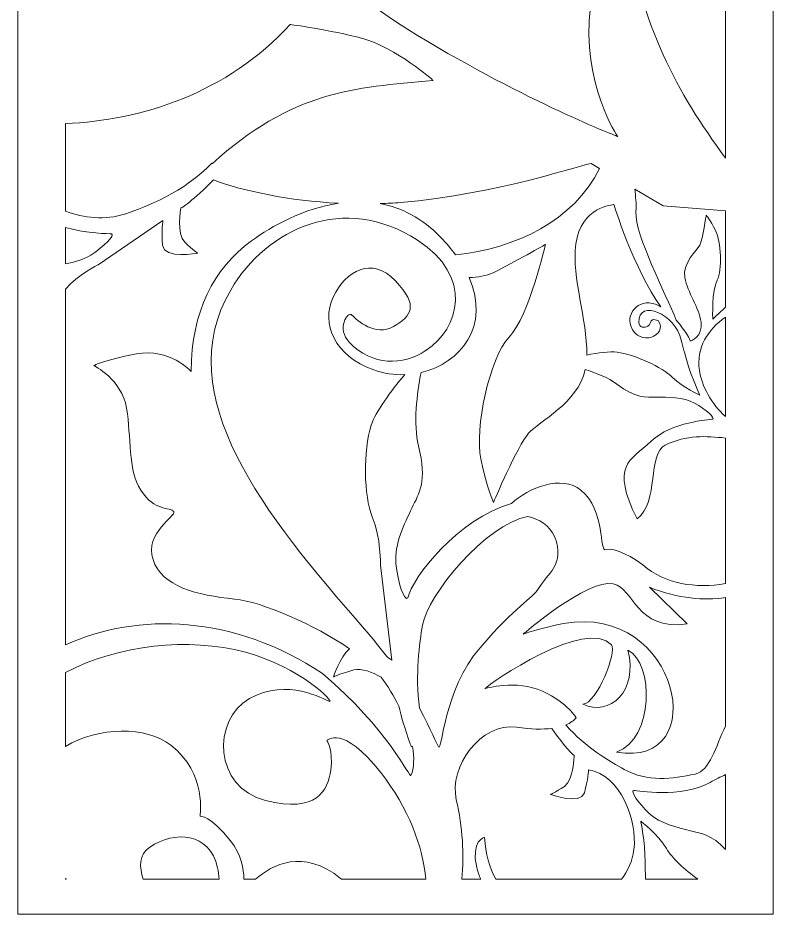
# Model space of a CAD drawing. Header units: centimetres. Extents: x -9.3 to 8.5, y -13.3 to 13.2.
# Drawn here: x 0.59 to 8.52, y -13.33 to -3.93 of the extents above; entities that cross this region are included whole.
import ezdxf

# ---------------------------------------------------------------- set-up
doc = ezdxf.new("R2010")
doc.units = ezdxf.units.CM
doc.header["$MEASUREMENT"] = 0
doc.layers.add('layer 1', color=7, linetype='Continuous')

msp = doc.modelspace()

# ---------------------------------------------------------------- linework, layer by layer
at = {"layer": 'layer 1', "color": 242, "lineweight": 9}
for points, knots in [([(0.59477, 13.23592), (0.59477, 13.23592), (8.51631, 13.23592), (8.51631, 13.23592), (8.51631, 13.23592), (8.51631, 13.23592), (8.51631, -13.32705), (8.51631, -13.32705), (8.51631, -13.32705), (8.51631, -13.32705), (0.59477, -13.32705), (0.59477, -13.32705), (0.59477, -13.32705), (0.59477, -13.32705), (0.59477, 13.23592), (0.59477, 13.23592)], [0, 0, 0, 0, 0.2, 0.2, 0.2, 0.2, 0.4, 0.4, 0.4, 0.4, 0.6, 0.6, 0.6, 0.6, 1, 1, 1, 1]), ([(8.017, 0.72996), (8.017, 0.72996), (8.017, -1.36263), (8.017, -1.36263), (8.017, -1.36263), (7.78661, -1.78919), (7.44297, -2.02115), (7.11227, -2.11997), (7.11227, -2.11997), (6.31555, -2.358), (5.39398, -1.78054), (5.39951, -1.09451), (5.39951, -1.09451), (5.4032, -0.63546), (5.82556, -0.5319), (6.17719, -0.67414), (6.17719, -0.67414), (6.52882, -0.81638), (6.23088, -1.42699), (6.23088, -1.42699), (6.23088, -1.42699), (7.14857, -1.40979), (7.80671, -0.39654), (7.47913, 0.30335), (7.47913, 0.30335), (7.15154, 1.00326), (6.01736, 0.97082), (5.64344, 0.52804), (5.64344, 0.52804), (5.26951, 0.08525), (5.47569, -0.41704), (5.47569, -0.41704), (5.47569, -0.41704), (5.47569, -0.41704), (5.34649, -0.43712), (5.1683, -0.79534), (5.1683, -0.79534), (4.99011, -1.15356), (5.1685, -1.47705), (5.1685, -1.47705), (5.1685, -1.47705), (5.1685, -1.47705), (4.49067, -0.82587), (3.91603, -1.53019), (3.91603, -1.53019), (3.34142, -2.2345), (3.57429, -2.98368), (4.10822, -3.34054), (4.10822, -3.34054), (4.64214, -3.69742), (5.37403, -3.41086), (5.37403, -3.41086), (5.37403, -3.41086), (5.37403, -3.41086), (4.81019, -3.01142), (4.88354, -2.3747), (4.88354, -2.3747), (4.95688, -1.73797), (5.19696, -1.75132), (5.19696, -1.75132), (5.19696, -1.75132), (5.77844, -2.56909), (7.21239, -2.82386), (8.017, -1.87579), (8.017, -1.87579), (8.017, -1.87579), (8.017, -5.39988), (8.017, -5.39988), (8.017, -5.39988), (7.4968, -4.69449), (7.1529, -4.04546), (6.94611, -2.91539), (6.94611, -2.91539), (6.94611, -2.91539), (6.69248, -2.98942), (6.59948, -3.81111), (6.59948, -3.81111), (6.50645, -4.63279), (6.88615, -5.17307), (6.88615, -5.17307), (6.88615, -5.17307), (6.88615, -5.17307), (5.94294, -4.813), (4.7863, -4.1142), (4.7863, -4.1142), (3.62969, -3.41538), (3.18366, -2.59444), (2.98561, -2.15705), (2.98561, -2.15705), (2.8146, -1.77942), (2.79943, -1.20875), (3.01598, -0.61285), (3.01598, -0.61285), (3.03022, -0.58382), (3.04186, -0.55384), (3.05039, -0.52275), (3.05039, -0.52275), (3.07631, -0.45818), (3.10499, -0.39345), (3.1365, -0.3287), (3.1365, -0.3287), (3.47453, 0.3659), (3.71097, 0.19696), (3.71097, 0.19696), (3.71097, 0.19696), (3.71097, 0.19696), (3.65379, 0.06896), (3.74455, -0.17388), (3.74455, -0.17388), (3.83532, -0.41671), (4.02834, -0.67343), (4.62795, -0.38696), (4.62795, -0.38696), (5.22757, -0.10047), (5.07256, 0.7363), (4.54841, 0.90482), (4.54841, 0.90482), (4.02427, 1.07334), (3.63888, 0.70936), (3.57261, 0.67204), (3.57261, 0.67204), (3.50635, 0.63471), (3.83525, 1.16585), (4.4721, 1.48304), (4.4721, 1.48304), (5.41894, 1.95463), (6.77779, 1.90268), (7.56659, 1.2693), (7.56659, 1.2693), (7.7475, 1.12404), (7.90013, 0.94057), (8.017, 0.72996)], [0, 0, 0, 0, 0.0294118, 0.0294118, 0.0294118, 0.0294118, 0.0588235, 0.0588235, 0.0588235, 0.0588235, 0.0882353, 0.0882353, 0.0882353, 0.0882353, 0.1176471, 0.1176471, 0.1176471, 0.1176471, 0.1470588, 0.1470588, 0.1470588, 0.1470588, 0.1764706, 0.1764706, 0.1764706, 0.1764706, 0.2058824, 0.2058824, 0.2058824, 0.2058824, 0.2352941, 0.2352941, 0.2352941, 0.2352941, 0.2647059, 0.2647059, 0.2647059, 0.2647059, 0.2941176, 0.2941176, 0.2941176, 0.2941176, 0.3235294, 0.3235294, 0.3235294, 0.3235294, 0.3529412, 0.3529412, 0.3529412, 0.3529412, 0.3823529, 0.3823529, 0.3823529, 0.3823529, 0.4117647, 0.4117647, 0.4117647, 0.4117647, 0.4411765, 0.4411765, 0.4411765, 0.4411765, 0.4705882, 0.4705882, 0.4705882, 0.4705882, 0.5, 0.5, 0.5, 0.5, 0.5294118, 0.5294118, 0.5294118, 0.5294118, 0.5588235, 0.5588235, 0.5588235, 0.5588235, 0.5882353, 0.5882353, 0.5882353, 0.5882353, 0.6176471, 0.6176471, 0.6176471, 0.6176471, 0.6470588, 0.6470588, 0.6470588, 0.6470588, 0.6764706, 0.6764706, 0.6764706, 0.6764706, 0.7058824, 0.7058824, 0.7058824, 0.7058824, 0.7352941, 0.7352941, 0.7352941, 0.7352941, 0.7647059, 0.7647059, 0.7647059, 0.7647059, 0.7941176, 0.7941176, 0.7941176, 0.7941176, 0.8235294, 0.8235294, 0.8235294, 0.8235294, 0.8529412, 0.8529412, 0.8529412, 0.8529412, 0.8823529, 0.8823529, 0.8823529, 0.8823529, 0.9117647, 0.9117647, 0.9117647, 0.9117647, 0.9411765, 0.9411765, 0.9411765, 0.9411765, 1, 1, 1, 1]), ([(1.09409, -5.95759), (1.09409, -5.95759), (1.09409, -5.03728), (1.09409, -5.03728), (1.09409, -5.03728), (1.88917, -5.00806), (2.78734, -4.72028), (3.45206, -3.99925), (3.45206, -3.99925), (3.45206, -3.99925), (3.86413, -4.05383), (4.21129, -4.14705), (4.21129, -4.14705), (4.55845, -4.24027), (4.94895, -4.58567), (4.94895, -4.58567), (4.94895, -4.58567), (4.11653, -4.6597), (3.46447, -4.70081), (2.63246, -5.45929), (2.63246, -5.45929), (2.63246, -5.45929), (2.62838, -5.45236), (2.62838, -5.45236), (2.62838, -5.45236), (2.34513, -5.75643), (1.92763, -5.91477), (1.72561, -5.98299), (1.72561, -5.98299), (1.50052, -6.05898), (1.29209, -6.02449), (1.09409, -5.95759)], [0, 0, 0, 0, 0.1111111, 0.1111111, 0.1111111, 0.1111111, 0.2222222, 0.2222222, 0.2222222, 0.2222222, 0.3333333, 0.3333333, 0.3333333, 0.3333333, 0.4444444, 0.4444444, 0.4444444, 0.4444444, 0.5555556, 0.5555556, 0.5555556, 0.5555556, 0.6666667, 0.6666667, 0.6666667, 0.6666667, 0.7777778, 0.7777778, 0.7777778, 0.7777778, 1, 1, 1, 1]), ([(5.18596, -6.41396), (5.14199, -6.35424), (5.09083, -6.29347), (5.03154, -6.23178), (5.03154, -6.23178), (4.83425, -6.02651), (4.61586, -5.91915), (4.3953, -5.87779), (4.3953, -5.87779), (4.46642, -5.87537), (4.53763, -5.87144), (4.60864, -5.86573), (4.60864, -5.86573), (5.619, -5.78454), (6.58401, -5.44459), (6.60717, -5.4581), (6.60717, -5.4581), (6.60717, -5.4581), (6.696, -5.50994), (6.696, -5.50994), (6.696, -5.50994), (6.42888, -6.05172), (5.81247, -6.3535), (5.18596, -6.41396)], [0, 0, 0, 0, 0.1428571, 0.1428571, 0.1428571, 0.1428571, 0.2857143, 0.2857143, 0.2857143, 0.2857143, 0.4285714, 0.4285714, 0.4285714, 0.4285714, 0.5714286, 0.5714286, 0.5714286, 0.5714286, 0.7142857, 0.7142857, 0.7142857, 0.7142857, 1, 1, 1, 1]), ([(1.09409, -10.50282), (1.09409, -10.50282), (1.09409, -6.77409), (1.09409, -6.77409), (1.09409, -6.77409), (1.09409, -6.77409), (1.09776, -6.76992), (1.09776, -6.76992), (1.09776, -6.76992), (1.22049, -6.62699), (1.436, -6.51758), (1.436, -6.51758), (1.436, -6.51758), (1.436, -6.51758), (2.11633, -6.05518), (2.11633, -6.05518), (2.11633, -6.05518), (2.11633, -6.05518), (2.09759, -6.16577), (2.11311, -6.31451), (2.11311, -6.31451), (2.12863, -6.46327), (2.47966, -6.39633), (2.47966, -6.39633), (2.47966, -6.39633), (2.47966, -6.39633), (2.43461, -6.3688), (2.3445, -6.28208), (2.3445, -6.28208), (2.25441, -6.19532), (2.30272, -5.92685), (2.30272, -5.92685), (2.30272, -5.92685), (2.30272, -5.92685), (2.43883, -5.8425), (2.6461, -5.62881), (2.6461, -5.62881), (2.96655, -5.74842), (3.44285, -5.84713), (3.95718, -5.87363), (3.95718, -5.87363), (3.59256, -5.92854), (3.25774, -6.11183), (3.0447, -6.26803), (3.0447, -6.26803), (2.64394, -6.56184), (2.41777, -7.00624), (2.41072, -7.63637), (2.41072, -7.63637), (2.41072, -7.63637), (2.18882, -7.38796), (1.83699, -7.45387), (1.83699, -7.45387), (1.48517, -7.51979), (1.39218, -7.57583), (1.39218, -7.57583), (1.39218, -7.57583), (1.39218, -7.57583), (1.68186, -7.71737), (1.73403, -8.02264), (1.73403, -8.02264), (1.78618, -8.32791), (1.74301, -8.65797), (1.88438, -8.88266), (1.88438, -8.88266), (2.02576, -9.10737), (2.19405, -9.05726), (2.2288, -9.10561), (2.2288, -9.10561), (2.26355, -9.15398), (1.91875, -9.32747), (2.01181, -9.61078), (2.01181, -9.61078), (2.10485, -9.8941), (2.46823, -9.9831), (2.86841, -10.02381), (2.86841, -10.02381), (3.16185, -10.05366), (3.70571, -10.29437), (4.07237, -10.545), (4.07237, -10.545), (3.97109, -10.64037), (3.90511, -10.83938), (3.90511, -10.83938), (3.90511, -10.83938), (3.90511, -10.83938), (3.96415, -10.80876), (4.1187, -10.76673), (4.1187, -10.76673), (4.19896, -10.74492), (4.31303, -10.79197), (4.40418, -10.84226), (4.40418, -10.84226), (4.47533, -10.93712), (4.53846, -11.04078), (4.59054, -11.14605), (4.59054, -11.14605), (4.61382, -11.24547), (4.65128, -11.3789), (4.7111, -11.54258), (4.7111, -11.54258), (4.71441, -11.55163), (4.71776, -11.56052), (4.72113, -11.56934), (4.72113, -11.56934), (4.72113, -11.56934), (4.73445, -11.56923), (4.73445, -11.56923), (4.73445, -11.56923), (4.75433, -11.68828), (4.75084, -11.79449), (4.71802, -11.87393), (4.71802, -11.87393), (4.70536, -11.90455), (4.48183, -11.39268), (3.7894, -10.80388), (3.7894, -10.80388), (2.86195, -10.18831), (1.85226, -10.1605), (1.09409, -10.50282)], [0, 0, 0, 0, 0.0322581, 0.0322581, 0.0322581, 0.0322581, 0.0645161, 0.0645161, 0.0645161, 0.0645161, 0.0967742, 0.0967742, 0.0967742, 0.0967742, 0.1290323, 0.1290323, 0.1290323, 0.1290323, 0.1612903, 0.1612903, 0.1612903, 0.1612903, 0.1935484, 0.1935484, 0.1935484, 0.1935484, 0.2258065, 0.2258065, 0.2258065, 0.2258065, 0.2580645, 0.2580645, 0.2580645, 0.2580645, 0.2903226, 0.2903226, 0.2903226, 0.2903226, 0.3225806, 0.3225806, 0.3225806, 0.3225806, 0.3548387, 0.3548387, 0.3548387, 0.3548387, 0.3870968, 0.3870968, 0.3870968, 0.3870968, 0.4193548, 0.4193548, 0.4193548, 0.4193548, 0.4516129, 0.4516129, 0.4516129, 0.4516129, 0.483871, 0.483871, 0.483871, 0.483871, 0.516129, 0.516129, 0.516129, 0.516129, 0.5483871, 0.5483871, 0.5483871, 0.5483871, 0.5806452, 0.5806452, 0.5806452, 0.5806452, 0.6129032, 0.6129032, 0.6129032, 0.6129032, 0.6451613, 0.6451613, 0.6451613, 0.6451613, 0.6774194, 0.6774194, 0.6774194, 0.6774194, 0.7096774, 0.7096774, 0.7096774, 0.7096774, 0.7419355, 0.7419355, 0.7419355, 0.7419355, 0.7741935, 0.7741935, 0.7741935, 0.7741935, 0.8064516, 0.8064516, 0.8064516, 0.8064516, 0.8387097, 0.8387097, 0.8387097, 0.8387097, 0.8709677, 0.8709677, 0.8709677, 0.8709677, 0.9032258, 0.9032258, 0.9032258, 0.9032258, 0.9354839, 0.9354839, 0.9354839, 0.9354839, 1, 1, 1, 1]), ([(8.017, -5.95296), (8.017, -5.95296), (8.017, -6.96396), (8.017, -6.96396), (8.017, -6.96396), (7.95151, -7.02265), (7.8833, -7.08915), (7.8833, -7.08915), (7.8833, -7.08915), (7.8833, -7.08915), (7.87141, -6.78522), (7.92955, -6.67981), (7.92955, -6.67981), (7.9877, -6.57441), (7.96959, -6.27569), (7.91246, -6.1605), (7.91246, -6.1605), (7.85531, -6.04533), (7.81431, -5.9982), (7.81431, -5.9982), (7.81431, -5.9982), (7.81431, -5.9982), (7.77873, -6.24943), (7.74762, -6.31171), (7.74762, -6.31171), (7.71653, -6.37396), (7.5636, -6.49317), (7.591, -6.6522), (7.591, -6.6522), (7.6184, -6.81123), (7.74019, -6.96565), (7.76143, -7.12054), (7.76143, -7.12054), (7.78268, -7.27542), (7.65076, -7.31667), (7.65076, -7.31667), (7.65076, -7.31667), (7.65076, -7.31667), (7.59376, -7.20569), (7.50067, -7.09956), (7.50067, -7.09956), (7.38802, -6.81756), (7.06519, -6.20613), (7.07821, -5.96446), (7.07821, -5.96446), (7.08311, -5.87372), (7.07439, -5.80461), (7.06492, -5.72524), (7.06492, -5.72524), (7.06492, -5.72524), (7.36421, -5.8999), (7.36421, -5.8999), (7.36421, -5.8999), (7.36421, -5.8999), (8.017, -5.95296), (8.017, -5.95296)], [0, 0, 0, 0, 0.0666667, 0.0666667, 0.0666667, 0.0666667, 0.1333333, 0.1333333, 0.1333333, 0.1333333, 0.2, 0.2, 0.2, 0.2, 0.2666667, 0.2666667, 0.2666667, 0.2666667, 0.3333333, 0.3333333, 0.3333333, 0.3333333, 0.4, 0.4, 0.4, 0.4, 0.4666667, 0.4666667, 0.4666667, 0.4666667, 0.5333333, 0.5333333, 0.5333333, 0.5333333, 0.6, 0.6, 0.6, 0.6, 0.6666667, 0.6666667, 0.6666667, 0.6666667, 0.7333333, 0.7333333, 0.7333333, 0.7333333, 0.8, 0.8, 0.8, 0.8, 0.8666667, 0.8666667, 0.8666667, 0.8666667, 1, 1, 1, 1]), ([(4.46351, -10.62784), (4.39397, -10.53385), (4.31647, -10.43678), (4.23012, -10.33846), (4.23012, -10.33846), (3.17623, -9.13853), (2.17922, -7.88545), (2.82683, -6.78339), (2.82683, -6.78339), (3.20896, -6.13309), (4.01737, -5.76261), (4.78513, -6.25974), (4.78513, -6.25974), (5.37847, -6.64393), (5.22625, -7.18493), (4.87542, -7.41716), (4.87542, -7.41716), (4.87542, -7.41716), (4.87663, -7.41277), (4.87663, -7.41277), (4.87663, -7.41277), (4.87663, -7.41277), (4.87366, -7.41593), (4.8682, -7.42187), (4.8682, -7.42187), (4.63432, -7.57271), (4.3152, -7.58711), (4.06896, -7.3298), (4.06896, -7.3298), (3.93831, -7.19328), (4.05034, -6.99765), (4.09911, -7.04817), (4.09911, -7.04817), (4.14787, -7.09868), (4.34765, -7.27842), (4.53509, -7.16653), (4.53509, -7.16653), (4.72253, -7.05466), (4.80447, -6.9491), (4.55517, -6.68746), (4.55517, -6.68746), (4.30587, -6.42579), (4.03497, -6.58044), (3.90171, -6.85726), (3.90171, -6.85726), (3.76843, -7.1341), (3.91989, -7.47727), (4.32689, -7.6208), (4.32689, -7.6208), (4.43381, -7.65851), (4.5442, -7.67411), (4.65174, -7.6706), (4.65174, -7.6706), (4.50973, -7.8424), (4.34478, -8.06159), (4.29933, -8.20197), (4.29933, -8.20197), (4.21524, -8.46168), (4.22216, -8.94635), (4.31243, -9.16189), (4.31243, -9.16189), (4.40271, -9.37742), (4.39813, -9.67003), (4.39813, -9.67003), (4.39813, -9.67003), (4.39813, -9.67003), (4.51852, -10.66472), (4.51852, -10.66472), (4.51852, -10.66472), (4.51852, -10.66472), (4.49898, -10.65012), (4.46351, -10.62784)], [0, 0, 0, 0, 0.0526316, 0.0526316, 0.0526316, 0.0526316, 0.1052632, 0.1052632, 0.1052632, 0.1052632, 0.1578947, 0.1578947, 0.1578947, 0.1578947, 0.2105263, 0.2105263, 0.2105263, 0.2105263, 0.2631579, 0.2631579, 0.2631579, 0.2631579, 0.3157895, 0.3157895, 0.3157895, 0.3157895, 0.3684211, 0.3684211, 0.3684211, 0.3684211, 0.4210526, 0.4210526, 0.4210526, 0.4210526, 0.4736842, 0.4736842, 0.4736842, 0.4736842, 0.5263158, 0.5263158, 0.5263158, 0.5263158, 0.5789474, 0.5789474, 0.5789474, 0.5789474, 0.6315789, 0.6315789, 0.6315789, 0.6315789, 0.6842105, 0.6842105, 0.6842105, 0.6842105, 0.7368421, 0.7368421, 0.7368421, 0.7368421, 0.7894737, 0.7894737, 0.7894737, 0.7894737, 0.8421053, 0.8421053, 0.8421053, 0.8421053, 0.8947368, 0.8947368, 0.8947368, 0.8947368, 1, 1, 1, 1]), ([(7.34028, -6.96068), (7.3336, -6.9567), (7.32687, -6.9529), (7.32004, -6.9493), (7.32004, -6.9493), (7.12518, -6.84652), (6.97053, -7.02025), (7.02383, -7.16012), (7.02383, -7.16012), (7.1137, -7.39604), (7.41359, -7.2541), (7.31591, -7.10833), (7.31591, -7.10833), (7.31591, -7.10833), (7.24609, -7.06621), (7.22937, -7.12479), (7.22937, -7.12479), (7.22414, -7.14308), (7.21411, -7.15567), (7.20283, -7.16414), (7.20283, -7.16414), (7.1727, -7.18681), (7.10856, -7.17395), (7.10792, -7.12501), (7.10792, -7.12501), (7.10463, -6.86579), (7.49609, -7.037), (7.55359, -7.30895), (7.55359, -7.30895), (7.56744, -7.37452), (7.59187, -7.45416), (7.61592, -7.53985), (7.61592, -7.53985), (7.66559, -7.71684), (7.74903, -7.88511), (7.74903, -7.88511), (7.74903, -7.88511), (7.74903, -7.88511), (7.56923, -7.80887), (7.46203, -7.70064), (7.46203, -7.70064), (7.35481, -7.5924), (7.06091, -7.45806), (6.87979, -7.4349), (6.87979, -7.4349), (6.80394, -7.42519), (6.67988, -7.4426), (6.56131, -7.46616), (6.56131, -7.46616), (6.56944, -7.08278), (6.40095, -6.66602), (6.44722, -6.30062), (6.44722, -6.30062), (6.49675, -5.90974), (6.84597, -5.88766), (6.84597, -5.88766), (6.84597, -5.88766), (6.84597, -5.88766), (7.05731, -6.56752), (7.34028, -6.96068)], [0, 0, 0, 0, 0.0625, 0.0625, 0.0625, 0.0625, 0.125, 0.125, 0.125, 0.125, 0.1875, 0.1875, 0.1875, 0.1875, 0.25, 0.25, 0.25, 0.25, 0.3125, 0.3125, 0.3125, 0.3125, 0.375, 0.375, 0.375, 0.375, 0.4375, 0.4375, 0.4375, 0.4375, 0.5, 0.5, 0.5, 0.5, 0.5625, 0.5625, 0.5625, 0.5625, 0.625, 0.625, 0.625, 0.625, 0.6875, 0.6875, 0.6875, 0.6875, 0.75, 0.75, 0.75, 0.75, 0.8125, 0.8125, 0.8125, 0.8125, 0.875, 0.875, 0.875, 0.875, 1, 1, 1, 1]), ([(1.09409, -6.50734), (1.09409, -6.50734), (1.09409, -6.12677), (1.09409, -6.12677), (1.09409, -6.12677), (1.3262, -6.19335), (1.54886, -6.19072), (1.57629, -6.1959), (1.57629, -6.1959), (1.6177, -6.20371), (1.50078, -6.32628), (1.35904, -6.41742), (1.35904, -6.41742), (1.282, -6.46695), (1.18762, -6.4926), (1.09409, -6.50734)], [0, 0, 0, 0, 0.2, 0.2, 0.2, 0.2, 0.4, 0.4, 0.4, 0.4, 0.6, 0.6, 0.6, 0.6, 1, 1, 1, 1]), ([(8.017, -8.33528), (8.017, -8.33528), (8.017, -9.86218), (8.017, -9.86218), (8.017, -9.86218), (7.70415, -9.91322), (7.38792, -9.87022), (7.14953, -9.66617), (7.14953, -9.66617), (7.07533, -9.60265), (6.84358, -9.47345), (6.76569, -9.50552), (6.76569, -9.50552), (6.68781, -9.5376), (6.75854, -9.08719), (6.50124, -8.88183), (6.50124, -8.88183), (6.2936, -8.71608), (5.95233, -8.85871), (5.77152, -9.0218), (5.77152, -9.0218), (5.20982, -9.17888), (4.73038, -9.80442), (4.68379, -10.01237), (4.68379, -10.01237), (4.64968, -10.05112), (4.57931, -9.85403), (4.56022, -9.64997), (4.56022, -9.64997), (4.54115, -9.44588), (4.65069, -9.22911), (4.72754, -9.06997), (4.72754, -9.06997), (4.80439, -8.91082), (4.89164, -8.79118), (4.79677, -8.4167), (4.79677, -8.4167), (4.73899, -8.18856), (4.78121, -7.86578), (4.82306, -7.64836), (4.82306, -7.64836), (5.23993, -7.55226), (5.5514, -7.16109), (5.32684, -6.65291), (5.32684, -6.65291), (5.41975, -6.64973), (5.51048, -6.6359), (5.57883, -6.60264), (5.57883, -6.60264), (5.802, -6.49393), (6.12907, -6.30461), (6.12907, -6.30461), (6.12907, -6.30461), (6.12907, -6.30461), (5.95916, -7.05399), (5.74815, -7.27672), (5.74815, -7.27672), (5.53718, -7.49947), (5.38585, -8.23979), (5.44999, -8.55517), (5.44999, -8.55517), (5.51413, -8.87055), (5.58341, -9.01012), (5.58341, -9.01012), (5.58341, -9.01012), (5.58341, -9.01012), (5.8348, -8.41773), (5.95149, -8.28423), (5.95149, -8.28423), (6.06121, -8.15879), (6.46644, -7.97461), (6.54578, -7.61703), (6.54578, -7.61703), (6.66365, -7.65362), (6.79079, -7.70416), (6.87688, -7.76929), (6.87688, -7.76929), (7.07987, -7.92286), (7.17635, -7.90656), (7.29417, -7.90669), (7.29417, -7.90669), (7.41196, -7.9068), (7.57374, -7.90427), (7.69313, -7.96982), (7.69313, -7.96982), (7.81252, -8.03539), (7.91385, -8.12758), (7.88102, -8.13611), (7.88102, -8.13611), (7.84819, -8.14464), (7.45671, -8.16296), (7.236, -8.36958), (7.236, -8.36958), (7.01532, -8.57619), (6.80915, -8.61793), (7.09027, -9.18406), (7.09027, -9.18406), (7.32298, -9.00315), (7.19535, -8.50298), (7.38561, -8.40972), (7.38561, -8.40972), (7.61262, -8.29846), (7.8129, -8.31518), (8.017, -8.33528)], [0, 0, 0, 0, 0.037037, 0.037037, 0.037037, 0.037037, 0.0740741, 0.0740741, 0.0740741, 0.0740741, 0.1111111, 0.1111111, 0.1111111, 0.1111111, 0.1481481, 0.1481481, 0.1481481, 0.1481481, 0.1851852, 0.1851852, 0.1851852, 0.1851852, 0.2222222, 0.2222222, 0.2222222, 0.2222222, 0.2592593, 0.2592593, 0.2592593, 0.2592593, 0.2962963, 0.2962963, 0.2962963, 0.2962963, 0.3333333, 0.3333333, 0.3333333, 0.3333333, 0.3703704, 0.3703704, 0.3703704, 0.3703704, 0.4074074, 0.4074074, 0.4074074, 0.4074074, 0.4444444, 0.4444444, 0.4444444, 0.4444444, 0.4814815, 0.4814815, 0.4814815, 0.4814815, 0.5185185, 0.5185185, 0.5185185, 0.5185185, 0.5555556, 0.5555556, 0.5555556, 0.5555556, 0.5925926, 0.5925926, 0.5925926, 0.5925926, 0.6296296, 0.6296296, 0.6296296, 0.6296296, 0.6666667, 0.6666667, 0.6666667, 0.6666667, 0.7037037, 0.7037037, 0.7037037, 0.7037037, 0.7407407, 0.7407407, 0.7407407, 0.7407407, 0.7777778, 0.7777778, 0.7777778, 0.7777778, 0.8148148, 0.8148148, 0.8148148, 0.8148148, 0.8518519, 0.8518519, 0.8518519, 0.8518519, 0.8888889, 0.8888889, 0.8888889, 0.8888889, 0.9259259, 0.9259259, 0.9259259, 0.9259259, 1, 1, 1, 1]), ([(8.017, -7.06821), (8.017, -7.06821), (8.017, -8.10823), (8.017, -8.10823), (8.017, -8.10823), (7.87109, -7.98561), (7.76556, -7.78594), (7.74278, -7.62527), (7.74278, -7.62527), (7.70921, -7.38857), (7.83343, -7.19474), (8.017, -7.06821)], [0, 0, 0, 0, 0.25, 0.25, 0.25, 0.25, 0.5, 0.5, 0.5, 0.5, 1, 1, 1, 1]), ([(5.94459, -9.15807), (6.05718, -9.18605), (6.17354, -9.24649), (6.22521, -9.37374), (6.22521, -9.37374), (6.34044, -9.65746), (6.14126, -9.76839), (6.06285, -9.90122), (6.06285, -9.90122), (5.98444, -10.03404), (5.82755, -10.08232), (5.44273, -10.53358), (5.44273, -10.53358), (5.05791, -10.98484), (5.04585, -11.62186), (5.00721, -11.5744), (5.00721, -11.5744), (4.98782, -11.55058), (4.92894, -11.39518), (4.80653, -11.16818), (4.80653, -11.16818), (4.76066, -10.81516), (4.8067, -10.48251), (4.8386, -10.29826), (4.8386, -10.29826), (4.89314, -9.98326), (5.50154, -9.23488), (5.94459, -9.15807)], [0, 0, 0, 0, 0.125, 0.125, 0.125, 0.125, 0.25, 0.25, 0.25, 0.25, 0.375, 0.375, 0.375, 0.375, 0.5, 0.5, 0.5, 0.5, 0.625, 0.625, 0.625, 0.625, 0.75, 0.75, 0.75, 0.75, 1, 1, 1, 1]), ([(8.017, -10.00822), (8.017, -10.00822), (8.017, -11.35495), (8.017, -11.35495), (8.017, -11.35495), (7.91336, -11.57206), (7.85379, -11.82534), (7.6995, -11.8589), (7.6995, -11.8589), (7.45548, -11.91199), (7.20167, -11.94542), (6.95438, -11.81035), (6.95438, -11.81035), (6.81178, -11.73247), (6.54746, -11.57632), (6.34134, -11.34445), (6.34134, -11.34445), (6.39159, -11.32384), (6.42671, -11.29726), (6.44948, -11.26793), (6.44948, -11.26793), (6.44948, -11.26793), (6.37124, -11.11823), (6.09807, -10.99084), (6.09807, -10.99084), (5.82491, -10.86344), (5.49329, -10.96378), (5.49329, -10.96378), (5.49329, -10.96378), (5.54095, -10.90804), (6.55984, -10.20883), (6.82194, -10.50515), (6.82194, -10.50515), (6.88106, -10.57199), (6.67164, -11.11604), (6.51909, -11.12734), (6.51909, -11.12734), (6.80039, -11.26092), (7.10807, -10.98683), (6.99148, -10.55915), (6.99148, -10.55915), (7.26838, -10.69641), (7.26824, -11.48845), (6.87237, -11.62785), (6.87237, -11.62785), (7.88932, -11.8133), (7.53713, -10.05831), (6.31899, -10.2816), (6.31899, -10.2816), (6.07663, -10.32602), (5.89522, -10.39172), (5.89522, -10.39172), (5.89522, -10.39172), (5.89522, -10.39172), (6.56771, -9.80673), (6.83997, -9.86515), (6.83997, -9.86515), (7.06214, -9.91281), (7.07333, -10.35871), (7.61467, -10.2845), (7.61467, -10.2845), (7.61467, -10.2845), (7.21929, -9.90093), (7.21929, -9.90093), (7.21929, -9.90093), (7.53091, -10.02236), (7.78934, -10.04133), (8.017, -10.00822)], [0, 0, 0, 0, 0.0555556, 0.0555556, 0.0555556, 0.0555556, 0.1111111, 0.1111111, 0.1111111, 0.1111111, 0.1666667, 0.1666667, 0.1666667, 0.1666667, 0.2222222, 0.2222222, 0.2222222, 0.2222222, 0.2777778, 0.2777778, 0.2777778, 0.2777778, 0.3333333, 0.3333333, 0.3333333, 0.3333333, 0.3888889, 0.3888889, 0.3888889, 0.3888889, 0.4444444, 0.4444444, 0.4444444, 0.4444444, 0.5, 0.5, 0.5, 0.5, 0.5555556, 0.5555556, 0.5555556, 0.5555556, 0.6111111, 0.6111111, 0.6111111, 0.6111111, 0.6666667, 0.6666667, 0.6666667, 0.6666667, 0.7222222, 0.7222222, 0.7222222, 0.7222222, 0.7777778, 0.7777778, 0.7777778, 0.7777778, 0.8333333, 0.8333333, 0.8333333, 0.8333333, 0.8888889, 0.8888889, 0.8888889, 0.8888889, 1, 1, 1, 1]), ([(4.87216, -12.96166), (4.87216, -12.96166), (3.99081, -12.96166), (3.99081, -12.96166), (3.99081, -12.96166), (3.98725, -12.95874), (3.98378, -12.9558), (3.98017, -12.95289), (3.98017, -12.95289), (3.58635, -12.63532), (3.26235, -12.80773), (3.08756, -12.96166), (3.08756, -12.96166), (3.08756, -12.96166), (2.96507, -12.96166), (2.96507, -12.96166), (2.96507, -12.96166), (2.96471, -12.85268), (2.93826, -12.70102), (2.8243, -12.5582), (2.8243, -12.5582), (2.61406, -12.29476), (2.50485, -12.29958), (2.50485, -12.29958), (2.50485, -12.29958), (2.50485, -12.29958), (2.58273, -11.85524), (2.1973, -11.55486), (2.1973, -11.55486), (1.9405, -11.35473), (1.44087, -11.35897), (1.09409, -11.56911), (1.09409, -11.56911), (1.09409, -11.56911), (1.09409, -10.79248), (1.09409, -10.79248), (1.09409, -10.79248), (1.65486, -10.50376), (2.37841, -10.42037), (2.98222, -10.58191), (2.98222, -10.58191), (3.55986, -10.73643), (3.92445, -11.11642), (3.86357, -11.09681), (3.86357, -11.09681), (3.80267, -11.07721), (3.42209, -10.84311), (3.02416, -11.06696), (3.02416, -11.06696), (2.62623, -11.29082), (2.65051, -12.0001), (3.19219, -12.13566), (3.19219, -12.13566), (3.73386, -12.27122), (3.84528, -12.02971), (3.87565, -11.81634), (3.87565, -11.81634), (3.90602, -11.60299), (3.83619, -11.50777), (3.83619, -11.50777), (3.83619, -11.50777), (3.83619, -11.50777), (3.99895, -11.33086), (4.40047, -11.84292), (4.40047, -11.84292), (4.69346, -12.21656), (4.84424, -12.61956), (4.87216, -12.96166)], [0, 0, 0, 0, 0.0555556, 0.0555556, 0.0555556, 0.0555556, 0.1111111, 0.1111111, 0.1111111, 0.1111111, 0.1666667, 0.1666667, 0.1666667, 0.1666667, 0.2222222, 0.2222222, 0.2222222, 0.2222222, 0.2777778, 0.2777778, 0.2777778, 0.2777778, 0.3333333, 0.3333333, 0.3333333, 0.3333333, 0.3888889, 0.3888889, 0.3888889, 0.3888889, 0.4444444, 0.4444444, 0.4444444, 0.4444444, 0.5, 0.5, 0.5, 0.5, 0.5555556, 0.5555556, 0.5555556, 0.5555556, 0.6111111, 0.6111111, 0.6111111, 0.6111111, 0.6666667, 0.6666667, 0.6666667, 0.6666667, 0.7222222, 0.7222222, 0.7222222, 0.7222222, 0.7777778, 0.7777778, 0.7777778, 0.7777778, 0.8333333, 0.8333333, 0.8333333, 0.8333333, 0.8888889, 0.8888889, 0.8888889, 0.8888889, 1, 1, 1, 1]), ([(6.92552, -12.96166), (6.92552, -12.96166), (5.60633, -12.96166), (5.60633, -12.96166), (5.60633, -12.96166), (5.54162, -12.84365), (5.49871, -12.69449), (5.48952, -12.523), (5.48952, -12.523), (5.48952, -12.523), (5.34275, -12.55536), (5.40751, -12.83709), (5.40751, -12.83709), (5.41805, -12.88296), (5.43265, -12.92432), (5.4501, -12.96166), (5.4501, -12.96166), (5.4501, -12.96166), (5.25034, -12.96166), (5.25034, -12.96166), (5.25034, -12.96166), (5.27552, -12.69718), (5.26123, -12.41907), (5.19356, -12.12889), (5.19356, -12.12889), (5.1126, -11.78175), (5.45309, -11.31633), (5.82589, -11.36849), (5.82589, -11.36849), (5.97948, -11.38997), (6.10061, -11.39172), (6.19484, -11.38017), (6.19484, -11.38017), (6.33273, -11.57879), (6.4292, -11.6655), (6.4292, -11.6655), (6.4292, -11.6655), (6.4292, -11.6655), (6.42661, -11.9222), (6.32778, -11.98815), (6.32778, -11.98815), (6.22892, -12.05407), (6.18229, -12.07234), (6.18229, -12.07234), (6.18229, -12.07234), (6.18229, -12.07234), (6.49595, -12.19086), (6.53658, -12.05544), (6.53658, -12.05544), (6.57722, -11.92001), (6.57937, -11.81446), (6.57937, -11.81446), (6.57937, -11.81446), (6.91688, -11.86382), (7.09394, -12.34406), (7.05677, -12.64867), (7.05677, -12.64867), (7.04185, -12.77095), (6.99465, -12.87526), (6.92552, -12.96166)], [0, 0, 0, 0, 0.0625, 0.0625, 0.0625, 0.0625, 0.125, 0.125, 0.125, 0.125, 0.1875, 0.1875, 0.1875, 0.1875, 0.25, 0.25, 0.25, 0.25, 0.3125, 0.3125, 0.3125, 0.3125, 0.375, 0.375, 0.375, 0.375, 0.4375, 0.4375, 0.4375, 0.4375, 0.5, 0.5, 0.5, 0.5, 0.5625, 0.5625, 0.5625, 0.5625, 0.625, 0.625, 0.625, 0.625, 0.6875, 0.6875, 0.6875, 0.6875, 0.75, 0.75, 0.75, 0.75, 0.8125, 0.8125, 0.8125, 0.8125, 0.875, 0.875, 0.875, 0.875, 1, 1, 1, 1]), ([(8.017, -11.86488), (8.017, -11.86488), (8.017, -12.65017), (8.017, -12.65017), (8.017, -12.65017), (7.86979, -12.49258), (7.76745, -12.48273), (7.65036, -12.45399), (7.65036, -12.45399), (7.51695, -12.42127), (7.33294, -12.37938), (7.21759, -12.27211), (7.21759, -12.27211), (7.10227, -12.16482), (7.01548, -12.03236), (7.05526, -12.03178), (7.05526, -12.03178), (7.09503, -12.0312), (7.54406, -12.11873), (7.85676, -11.94576), (7.85676, -11.94576), (7.91297, -11.91467), (7.96699, -11.88946), (8.017, -11.86488)], [0, 0, 0, 0, 0.1428571, 0.1428571, 0.1428571, 0.1428571, 0.2857143, 0.2857143, 0.2857143, 0.2857143, 0.4285714, 0.4285714, 0.4285714, 0.4285714, 0.5714286, 0.5714286, 0.5714286, 0.5714286, 0.7142857, 0.7142857, 0.7142857, 0.7142857, 1, 1, 1, 1]), ([(7.72717, -12.96166), (7.72717, -12.96166), (7.17699, -12.96166), (7.17699, -12.96166), (7.17699, -12.96166), (7.17684, -12.90573), (7.17526, -12.84443), (7.17451, -12.78052), (7.17451, -12.78052), (7.17201, -12.56626), (7.12857, -12.3526), (7.12857, -12.3526), (7.12857, -12.3526), (7.12857, -12.3526), (7.30907, -12.4887), (7.39766, -12.64096), (7.39766, -12.64096), (7.4527, -12.73557), (7.58632, -12.86152), (7.72717, -12.96166)], [0, 0, 0, 0, 0.1666667, 0.1666667, 0.1666667, 0.1666667, 0.3333333, 0.3333333, 0.3333333, 0.3333333, 0.5, 0.5, 0.5, 0.5, 0.6666667, 0.6666667, 0.6666667, 0.6666667, 1, 1, 1, 1]), ([(2.70504, -12.96166), (2.70504, -12.96166), (1.91027, -12.96166), (1.91027, -12.96166), (1.91027, -12.96166), (1.86704, -12.83765), (1.86013, -12.70335), (1.97797, -12.62499), (1.97797, -12.62499), (2.23967, -12.45095), (2.60348, -12.46616), (2.68932, -12.84068), (2.68932, -12.84068), (2.69851, -12.88078), (2.70356, -12.92118), (2.70504, -12.96166)], [0, 0, 0, 0, 0.2, 0.2, 0.2, 0.2, 0.4, 0.4, 0.4, 0.4, 0.6, 0.6, 0.6, 0.6, 1, 1, 1, 1]), ([(1.10288, -12.96166), (1.10288, -12.96166), (1.09409, -12.96166), (1.09409, -12.96166), (1.09409, -12.96166), (1.09409, -12.96166), (1.09409, -12.95402), (1.09409, -12.95402), (1.09409, -12.95402), (1.09699, -12.9566), (1.09996, -12.95911), (1.10288, -12.96166)], [0, 0, 0, 0, 0.25, 0.25, 0.25, 0.25, 0.5, 0.5, 0.5, 0.5, 1, 1, 1, 1])]:
    msp.add_open_spline(points, degree=3, knots=knots, dxfattribs=at)

doc.saveas('drawing.dxf')
